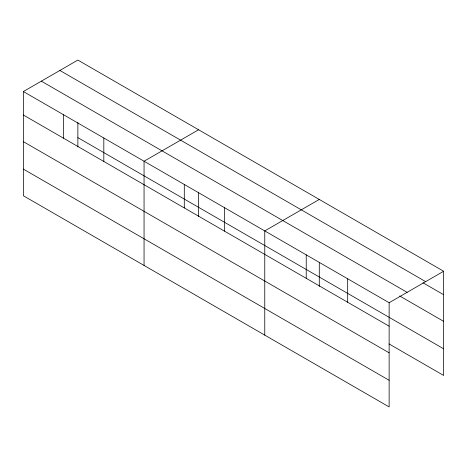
<?xml version="1.0" encoding="UTF-8"?>
<svg xmlns="http://www.w3.org/2000/svg" width="467" height="467" viewBox="0 0 467 467"><rect width="100%" height="100%" fill="white"/><g stroke="black" fill="none" stroke-linecap="round" stroke-linejoin="round"><path stroke-width="0.7" d="M389.134 352.83L389.134 302.727L23.35 91.544L23.35 195.749L389.134 406.932L389.134 352.83L23.35 141.647M389.005 343.905L443.65 375.456L443.65 271.251L77.866 60.068L23.35 91.544M198.574 129.762L144.058 161.238L144.058 265.437M319.282 199.45L264.766 230.926L264.766 335.125M389.134 302.727L443.65 271.251M59.875 70.459L425.659 281.642M422.921 282.745L443.65 294.712M41.341 81.159L407.125 292.342M399.682 295.973L443.65 321.354M77.866 137.625L443.65 348.808M23.35 115.005L389.134 326.188M23.35 169.101L389.134 380.284M347.676 278.793L347.676 302.254M319.282 262.559L319.282 286.37M306.224 254.859L306.224 278.32M224.534 207.698L224.534 231.153M198.574 192.147L198.574 216.676M184.296 184.465L184.296 207.926M103.82 138.004L103.82 161.465M77.866 122.453L77.866 146.988M63.588 114.777L63.588 138.232"/></g></svg>
